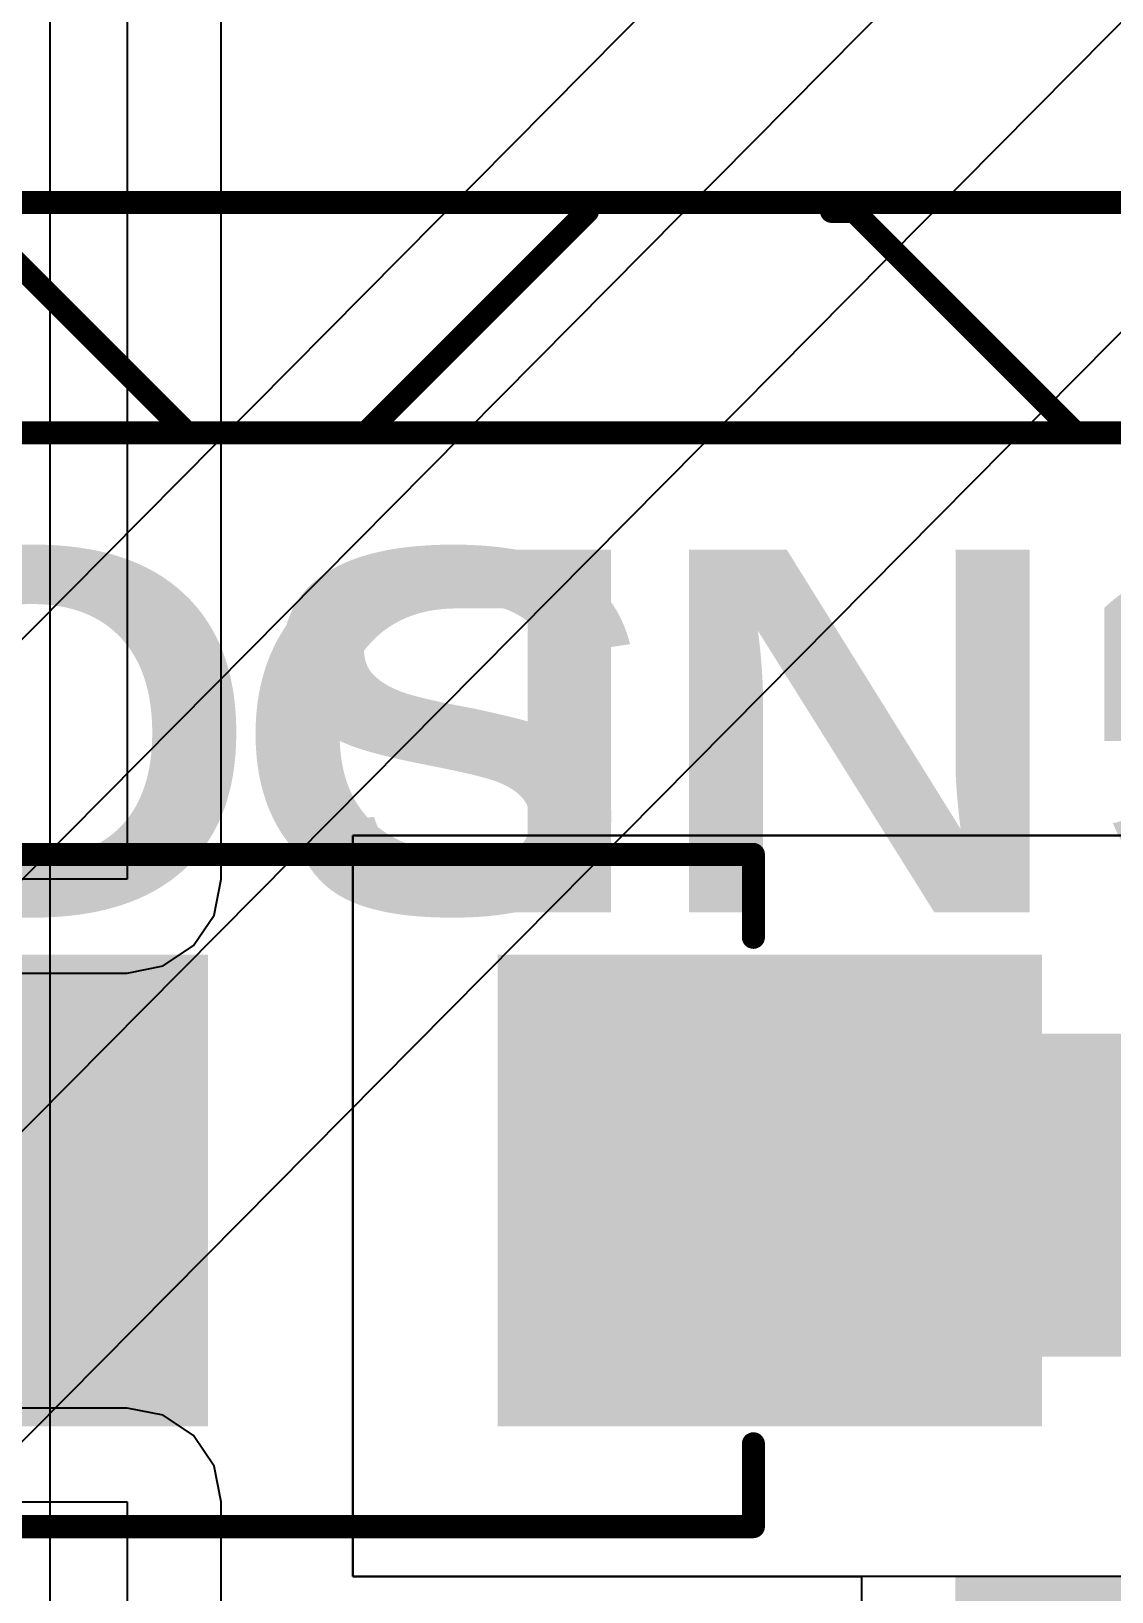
# Model space of a CAD drawing. Header units: inches. Extents: x -3 to 5259, y -3 to 5282.
# Drawn here: x 119.13 to 125.09, y 90.7 to 99.31 of the extents above; entities that cross this region are included whole.
import ezdxf

# ---------------------------------------------------------------- set-up
doc = ezdxf.new("R2010")
doc.units = ezdxf.units.IN
for name, color, linetype in [('Layer 2', 76, 'Continuous'), ('Top Layer', 1, 'Continuous'), ('Top Overlay', 2, 'Continuous'), ('Top Paste', 8, 'Continuous'), ('Top Solder', 216, 'Continuous')]:
    doc.layers.add(name, color=color, linetype=linetype)
doc.styles.add('Arial Black_Bold', font='', dxfattribs={"height": 0.2})
doc.styles.get('Arial Black_Bold').set_extended_font_data('Arial Black', bold=True)

# ---------------------------------------------------------------- blocks, each defined once
blk = doc.blocks.new('13_WQFN_HR__3_2__26')
at = {"layer": 'Top Solder'}
for p in [(-0.575, 1.8099), (-0.5467, -0.9227), (0.7533, 1.8024), (1.1783, -0.9227)]:
    blk.add_line(p, (5227.2803, 5276.701), dxfattribs=at)
blk = doc.blocks.new('DB128L_5_08_3P_OG_S_192')
at = {"layer": 'Top Overlay'}
for points in [[(7.62, 5, 0.127, 0.127, 0), (-7.62, 5, 0.127, 0.127, 0)], [(1.9997, 3.7781, 0.127, 0.127, 0), (0.7778, 5, 0.127, 0.127, 0)], [(4.6894, 4.9973, 0.127, 0.127, 0), (3.4702, 3.7781, 0.127, 0.127, 0)], [(4.6894, 5, 0.127, 0.127, 0), (4.6894, 4.9973, 0.127, 0.127, 0)], [(6.8738, 3.8062, 0.127, 0.127, 0), (5.68, 5, 0.127, 0.127, 0)], [(7.53, 3.7289, 0.127, 0.127, 0), (-7.53, 3.7289, 0.127, 0.127, 0)], [(2.124, 3.7781, 0.127, 0.127, 0), (1.9997, 3.7781, 0.127, 0.127, 0)]]:
    blk.add_lwpolyline(points, format="xyseb", dxfattribs=at)
for points in [[(0.746, 5, 0.0635, 0.0635, 1), (0.8095, 5, 0.0635, 0.0635, 1)], [(4.6576, 5, 0.0635, 0.0635, 1), (4.7211, 5, 0.0635, 0.0635, 1)], [(4.6576, 4.9973, 0.0635, 0.0635, 1), (4.7211, 4.9973, 0.0635, 0.0635, 1)], [(4.6576, 4.9973, 0.0635, 0.0635, 1), (4.7211, 4.9973, 0.0635, 0.0635, 1)], [(5.6482, 5, 0.0635, 0.0635, 1), (5.7117, 5, 0.0635, 0.0635, 1)], [(1.9679, 3.7781, 0.0635, 0.0635, 1), (2.0314, 3.7781, 0.0635, 0.0635, 1)], [(1.9679, 3.7781, 0.0635, 0.0635, 1), (2.0314, 3.7781, 0.0635, 0.0635, 1)], [(2.0922, 3.7781, 0.0635, 0.0635, 1), (2.1557, 3.7781, 0.0635, 0.0635, 1)], [(3.4384, 3.7781, 0.0635, 0.0635, 1), (3.5019, 3.7781, 0.0635, 0.0635, 1)]]:
    blk.add_lwpolyline(points, format="xyseb", close=True, dxfattribs=at)
blk = doc.blocks.new('SMB__217')
at = {"layer": 'Top Layer'}
for points in [[(-3.7, -1.2), (-3.7, 1.2), (-0.9, 1.2), (-0.9, -1.2)], [(0.9, -1.2), (0.9, 1.2), (3.7, 1.2), (3.7, -1.2)]]:
    blk.add_hatch(color=1, dxfattribs=at).paths.add_polyline_path(points)
at = {"layer": 'Top Overlay'}
for points in [[(2.5908, 1.2446), (4.826, 1.2446), (4.826, 1.905), (2.5908, 1.905)], [(3.7338, -1.651), (4.826, -1.651), (4.826, 1.3462), (3.7338, 1.3462)], [(2.5908, -1.905), (4.826, -1.905), (4.826, -1.2446), (2.5908, -1.2446)]]:
    blk.add_hatch(color=2, dxfattribs=at).paths.add_polyline_path(points)
at = {"layer": 'Top Paste'}
for points in [[(-3.7, -1.2), (-3.7, 1.2), (-0.9, 1.2), (-0.9, -1.2)], [(0.9, -1.2), (0.9, 1.2), (3.7, 1.2), (3.7, -1.2)]]:
    blk.add_hatch(color=8, dxfattribs=at).paths.add_polyline_path(points)
at = {"layer": 'Top Solder'}
for points in [[(-3.8016, -1.3016), (-3.8016, 1.3016), (-0.7984, 1.3016), (-0.7984, -1.3016)], [(0.7984, -1.3016), (0.7984, 1.3016), (3.8016, 1.3016), (3.8016, -1.3016)]]:
    blk.add_hatch(color=216, dxfattribs=at).paths.add_polyline_path(points)
at = {"layer": 'Top Overlay'}
for points in [[(2.5908, 1.8542, 0.127, 0.127, 0), (-2.2098, 1.8542, 0.127, 0.127, 0)], [(-2.2098, 1.8542, 0.127, 0.127, 0), (-2.2098, 1.397, 0.127, 0.127, 0)], [(-2.2098, -1.397, 0.127, 0.127, 0), (-2.2098, -1.8542, 0.127, 0.127, 0)], [(2.5908, -1.8542, 0.127, 0.127, 0), (-2.2098, -1.8542, 0.127, 0.127, 0)]]:
    blk.add_lwpolyline(points, format="xyseb", dxfattribs=at)
for points in [[(-2.2416, 1.8542, 0.0635, 0.0635, 1), (-2.178, 1.8542, 0.0635, 0.0635, 1)], [(-2.2416, 1.8542, 0.0635, 0.0635, 1), (-2.178, 1.8542, 0.0635, 0.0635, 1)], [(2.5591, 1.8542, 0.0635, 0.0635, 1), (2.6225, 1.8542, 0.0635, 0.0635, 1)], [(-2.2416, 1.397, 0.0635, 0.0635, 1), (-2.178, 1.397, 0.0635, 0.0635, 1)], [(-2.2416, -1.397, 0.0635, 0.0635, 1), (-2.178, -1.397, 0.0635, 0.0635, 1)], [(-2.2416, -1.8542, 0.0635, 0.0635, 1), (-2.178, -1.8542, 0.0635, 0.0635, 1)], [(-2.2416, -1.8542, 0.0635, 0.0635, 1), (-2.178, -1.8542, 0.0635, 0.0635, 1)], [(2.5591, -1.8542, 0.0635, 0.0635, 1), (2.6225, -1.8542, 0.0635, 0.0635, 1)]]:
    blk.add_lwpolyline(points, format="xyseb", close=True, dxfattribs=at)

msp = doc.modelspace()

# ---------------------------------------------------------------- hatches: boundary and pattern name
at = {"layer": 'Top Layer'}
for points in [[(114.935, 91.7094), (120.005, 91.7094), (120.005, 94.1094), (114.935, 94.1094)], [(123.205, 91.9926), (126.7297, 91.9926), (126.7297, 93.7749), (123.205, 93.7749)], [(124.2284, 83.4049), (133.604, 83.4049), (133.604, 90.7796), (124.2284, 90.7796)]]:
    msp.add_hatch(color=1, dxfattribs=at).paths.add_polyline_path(points)

# ---------------------------------------------------------------- linework, layer by layer
at = {"layer": 'Layer 2'}
msp.add_line((119.2361, 81.7357), (119.2361, 101.3301), dxfattribs=at)
at = {"layer": 'Top Layer'}
for p, q in [((119.6609, 100.9622), (119.6609, 94.6274)), ((120.1788, 94.6274), (120.1788, 100.6109)), ((120.905, 90.7796), (120.905, 94.869)), ((120.905, 94.869), (129.1369, 94.869)), ((128.619, 94.869), (120.905, 94.869)), ((120.905, 94.869), (120.905, 90.7796)), ((119.6609, 94.6274), (114.935, 94.6274)), ((120.1394, 94.4292), (120.1788, 94.6274)), ((120.0271, 94.2611), (120.1394, 94.4292)), ((119.8591, 94.1489), (120.0271, 94.2611)), ((114.986, 94.1094), (119.6609, 94.1094)), ((119.6609, 94.1094), (119.8591, 94.1489)), ((119.6609, 91.7094), (114.986, 91.7094)), ((119.8591, 91.67), (119.6609, 91.7094)), ((120.0271, 91.5577), (119.8591, 91.67)), ((120.1394, 91.3897), (120.0271, 91.5577)), ((120.1788, 91.1915), (120.1394, 91.3897)), ((114.935, 91.1915), (119.6609, 91.1915)), ((119.6609, 91.1915), (119.6609, 67.7051)), ((120.1788, 87.7098), (120.1788, 91.1915)), ((129.1369, 90.7796), (120.905, 90.7796)), ((120.905, 90.7796), (123.7104, 90.7796)), ((123.7104, 90.7796), (123.7104, 87.7098))]:
    msp.add_line(p, q, dxfattribs=at)

# ---------------------------------------------------------------- block references
msp.add_blockref('13_WQFN_HR__3_2__26', (31.7605, 5.4558))
at = {"rotation": 180}
for name, p in [('DB128L_5_08_3P_OG_S_192', (125.6699, 102.0895)), ('SMB__217', (120.905, 92.9094))]:
    msp.add_blockref(name, p, dxfattribs=at)

# ---------------------------------------------------------------- texts
at = {"layer": 'Top Overlay', "style": 'Arial Black_Bold'}
for s, p in [('SGND', (122.5264, 96.4446)), ('GND', (127.3401, 96.4446))]:
    msp.add_text(s, height=2, rotation=180, dxfattribs=at).set_placement(p)

doc.saveas('drawing.dxf')
